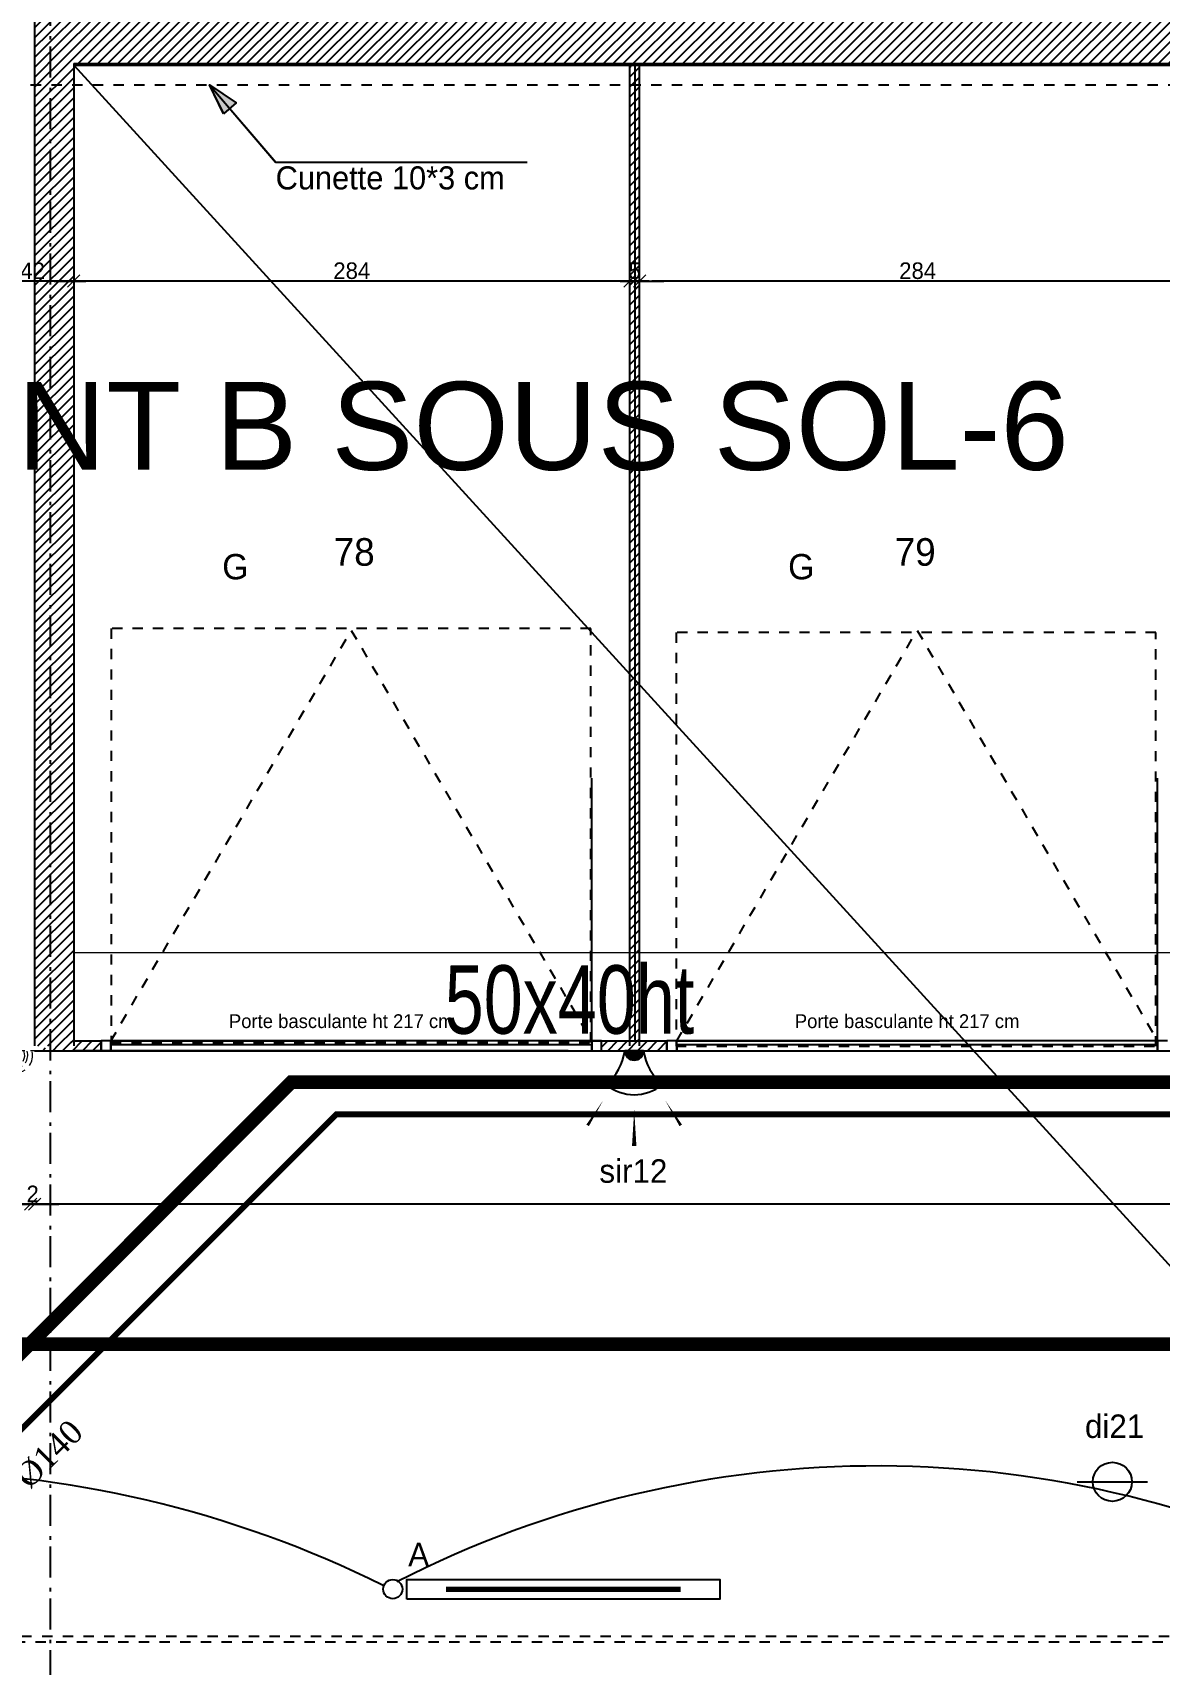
# Model space of a CAD drawing. Header units: centimetres. Extents: x 2452 to 16512, y -4226 to 6371.
# Drawn here: x 9811 to 10388, y 4067 to 4901 of the extents above; entities that cross this region are included whole.
import ezdxf

# ---------------------------------------------------------------- set-up
doc = ezdxf.new("R2010")
doc.units = ezdxf.units.CM
doc.header["$PDMODE"] = 67
for name, pattern in [('ACAD_ISO02W100', [15, 12, -3]), ('prlm_ep', [2.5, 1.25, -0.25, 0.25, -0.25, 0.25, -0.25]), ('prlm_eu', [2, 1.25, -0.25, 0.25, -0.25]), ('Style de ligne -1', [0.41664, 0.20828, -0.20836]), ('Style de ligne -6', [1.04164, 0.625, -0.20828, 0.06943, -0.13893]), ('VW-01', [0.41656, 0.20828, -0.20828])]:
    doc.linetypes.add(name, pattern=pattern)
doc.layers.get('0').update_dxf_attribs({"color": 252, "lineweight": 18})
for name, color, linetype, lineweight in [('01_poutres', 40, 'Continuous', 20), ('01_texte_repere', 252, 'Continuous', 20), ('prlm-ELEC-CFO', 1, 'Continuous', 25), ('prlm-ELEC-SSI', 6, 'Continuous', 25), ('prlm-ZCARTOUCHE', 7, 'Continuous', 13)]:
    doc.layers.add(name, color=color, linetype=linetype, lineweight=lineweight)
for name, color, linetype in [('01_texte', 252, 'Continuous'), ('B GÈnÈral_Hatch', 252, 'Continuous'), ('B Général', 252, 'Continuous'), ('C ANNOTATIONS-cotation', 252, 'Continuous'), ('C ANNOTATIONS-prestations', 252, 'Continuous'), ('C ANNOTATIONS-texte', 252, 'Continuous'), ('C ANNOTATIONS-texte_Hatch', 252, 'Continuous'), ('prlm-BA', 30, 'Continuous'), ('prlm-EAU-EP', 141, 'Continuous'), ('prlm-EAU-EUEV', 25, 'Continuous')]:
    doc.layers.add(name, color=color, linetype=linetype)
doc.styles.add('Arial', font='arial.ttf')
doc.styles.add('CEDREP', font='GILC____.TTF')
doc.styles.add('Eurostile', font='Eurosti.TTF')
doc.styles.add('prlm-eau-euev', font='pala.ttf', dxfattribs={"height": 18})
doc.styles.add('prlm-elec-cfo', font='comic.ttf', dxfattribs={"height": 12})
doc.styles.add('prlm-elec-ssi', font='comic.ttf', dxfattribs={"height": 12})
doc.dimstyles.new('100é', dxfattribs={"dimtxt": 8.470801, "dimasz": 6.232178, "dimexe": 10, "dimexo": 25, "dimgap": 1, "dimtad": 1, "dimdec": 1, "dimtxsty": 'Eurostile', "dimblk": 'VW_SLASH', "dimblk1": 'VW_SLASH', "dimblk2": 'VW_SLASH', "dimcen": 0, "dimdle": 10, "dimazin": 0, "dimtfac": 1, "dimtdec": 1, "dimtix": 1, "dimtmove": 0, "dimatfit": 0, "dimldrblk": 'VW_FILLEDARROW', "dimfxl": 50.8, "dimfxlon": 1, "dimfrac": 2, "dimtolj": 1, "dimarcsym": 0})
pattern_1 = [(45, (0, 0), (2.4253472, -2.6458333), [])]

# ---------------------------------------------------------------- blocks, each defined once
blk = doc.blocks.new('Parking Spaces-4')
at = {"layer": 'B Général', "linetype": 'Continuous'}
for p, q in [((0, 0), (0, 500)), ((287, 0), (287, 500)), ((287, 0), (287, 500)), ((574, 0), (574, 500)), ((0, 0), (287, 0)), ((287, 0), (574, 0))]:
    blk.add_line(p, q, dxfattribs=at)
at = {"layer": 'B Général', "extrusion": (0, 0, -1), "char_height": 14.118, "attachment_point": 5, "text_direction": (1, 0, 0), "line_spacing_factor": 0.894142, "style": 'Eurostile'}
for s, insert in [('78', (143.5, 250)), ('79', (430.5, 250))]:
    blk.add_mtext(s, dxfattribs=dict(at, insert=insert))
blk = doc.blocks.new('Groupe-126-1')
at = {"layer": 'C ANNOTATIONS-texte_Hatch', "linetype": 'Continuous'}
blk.add_hatch(color=250, dxfattribs=at).paths.add_polyline_path([(9909.2, 4859.62), (9902, 4874.39), (9915.63, 4865.2)])
at = {"layer": 'C ANNOTATIONS-texte', "flags": 128}
blk.add_lwpolyline([(9902, 4874.39), (9935.8, 4834.84), (10064.5, 4834.84)], dxfattribs=at)
blk.add_lwpolyline([(9909.2, 4859.62), (9902, 4874.39), (9915.63, 4865.2)], close=True, dxfattribs=at)
at = {"layer": 'C ANNOTATIONS-texte', "insert": (9935.8, 4832.67), "char_height": 11.765, "attachment_point": 1, "line_spacing_factor": 0.894142, "style": 'Eurostile'}
blk.add_mtext('Cunette 10*3 cm', dxfattribs=at)
blk = doc.blocks.new('A$C711F189D')
at = {"layer": '01_poutres', "color": 0}
for points in [[(1197, 716), (623, 716)], [(1501, 666), (619, 666)]]:
    blk.add_lwpolyline(points, dxfattribs=at)
at = {"layer": '01_texte', "color": 0}
blk.add_lwpolyline([(623, 1170), (1395.83, 323.85)], dxfattribs=at)
at = {"layer": '01_texte_repere', "color": 0, "insert": (876.67, 674.19), "char_height": 35, "width": 164.8035, "attachment_point": 8, "rotation": 0.00017, "style": 'CEDREP'}
blk.add_mtext('50x40ht ', dxfattribs=at)
blk = doc.blocks.new('xi.lumA')
at = {"layer": 'prlm-ELEC-CFO', "color": 0, "linetype": 'ByBlock', "lineweight": -2, "ltscale": 50}
blk.add_lwpolyline([(-80, -5), (-80, 5), (80, 5), (80, -5)], close=True, dxfattribs=at)
at = {"layer": 'prlm-ELEC-CFO', "color": 0, "linetype": 'ByBlock', "lineweight": 5, "ltscale": 50, "const_width": 2.6}
blk.add_lwpolyline([(-60, 0), (60, 0), (60, 0)], dxfattribs=at)
blk = doc.blocks.new('xi.dma')
at = {"layer": 'prlm-ELEC-CFO', "color": 0, "linetype": 'ACAD_ISO02W100', "lineweight": 5, "flags": 128}
for points in [[(0, 0), (0, 35)], [(-20, 0), (20, 0)]]:
    blk.add_lwpolyline(points, dxfattribs=at)
at = {"layer": 'prlm-ELEC-CFO', "color": 0, "linetype": 'ByBlock', "lineweight": 5}
for radius, start, end in [(9, 55, 125), (6.5, 55, 125), (9, 145, 191.80296), (6.5, 145, 199.03868), (5, 145, 207.37446), (5, 55, 125), (5, 332.62554, 35), (6.5, 340.96132, 35), (9, 348.19704, 35)]:
    blk.add_arc((0, 2.41), radius, start, end, dxfattribs=at)
blk = doc.blocks.new('xi.sir')
at = {"layer": 'prlm-ELEC-SSI'}
blk.add_hatch(color=0, dxfattribs=at).paths.add_polyline_path([(-4.81, 0), (4.82, 0, 1)])
at = {"layer": 'prlm-ELEC-SSI', "color": 0, "flags": 128}
for points in [[(0, 30, 0, 2.25, 0), (0, 48.75, 0, 0, 0)], [(-15.87, 25.45, 0, 1.5, 0), (-23.81, 38.18, 0, 0, 0)], [(15.88, 25.45, 0, 1.5, 0), (23.82, 38.18, 0, 0, 0)]]:
    blk.add_lwpolyline(points, format="xyseb", dxfattribs=at)
blk.add_lwpolyline([(-4.81, 0), (4.82, 0)], dxfattribs=at)
at = {"layer": 'prlm-ELEC-SSI', "color": 0}
for centre, radius, start, end in [((0, 0), 22.5, 50.61869, 129.38131), ((-33.01, -4.08), 28.5, 8.2221, 48.87538), ((33.02, -4.08), 28.5, 131.12462, 171.7779), ((0, 0), 4.81, 0, 180)]:
    blk.add_arc(centre, radius, start, end, dxfattribs=at)
blk = doc.blocks.new('xi.DI')
at = {"layer": 'prlm-ELEC-SSI', "color": 0, "linetype": 'ByBlock', "lineweight": -2, "flags": 128}
blk.add_lwpolyline([(-18, 0), (18, 0)], dxfattribs=at)
at = {"layer": 'prlm-ELEC-SSI', "color": 0, "linetype": 'ByBlock', "lineweight": -2}
blk.add_circle((0, 0), 10, dxfattribs=at)
blk = doc.blocks.new('VW_SLASH')
at = {"linetype": 'ByBlock', "lineweight": -2}
blk.add_line((1.6, 0), (-1, 0), dxfattribs=at)
at = {"lineweight": 20, "flags": 128}
blk.add_lwpolyline([(0.5, 0.5), (-0.5, -0.5)], dxfattribs=at)
blk = doc.blocks.new('*D277')
at = {"layer": 'C ANNOTATIONS-cotation', "color": 0, "linetype": 'Continuous', "lineweight": -2, "transparency": 16777216}
blk.add_line((9826.27, 4774.06), (9796.73, 4774.06), dxfattribs=at)
at = {"layer": 'Defpoints', "color": 0, "linetype": 'Continuous', "transparency": 16777216}
for p in [(9790.5, 4884.45), (9832.5, 4856.06), (9790.5, 4774.06)]:
    blk.add_point(p, dxfattribs=at)
at = {"layer": 'C ANNOTATIONS-cotation', "color": 0, "linetype": 'Continuous', "lineweight": -2, "transparency": 16777216, "xscale": 6.232177734375, "yscale": 6.232177734375, "zscale": 6.232177734375, "rotation": 180}
blk.add_blockref('VW_SLASH', (9790.5, 4774.06), dxfattribs=at)
at = {"layer": 'C ANNOTATIONS-cotation', "color": 0, "linetype": 'Continuous', "lineweight": -2, "transparency": 16777216, "xscale": 6.232177734375, "yscale": 6.232177734375, "zscale": 6.232177734375}
blk.add_blockref('VW_SLASH', (9832.5, 4774.06), dxfattribs=at)
at = {"layer": 'C ANNOTATIONS-cotation', "color": 0, "linetype": 'Continuous', "lineweight": 5, "transparency": 16777216, "insert": (9811.5, 4779.29), "char_height": 8.471, "attachment_point": 5, "style": 'Eurostile'}
blk.add_mtext('\\A1;42', dxfattribs=at)
blk = doc.blocks.new('VW_FILLEDARROW')
at = {"linetype": 'Continuous'}
blk.add_hatch(color=250, dxfattribs=at).paths.add_polyline_path([(-1.6, 0.43), (0, 0), (-1.6, -0.43)])
at = {"flags": 128}
blk.add_lwpolyline([(-1.6, 0.43), (0, 0), (-1.6, -0.43)], close=True, dxfattribs=at)
blk = doc.blocks.new('*D278')
at = {"layer": 'C ANNOTATIONS-cotation', "color": 0, "linetype": 'Continuous', "lineweight": -2, "transparency": 16777216}
blk.add_line((10110.77, 4774.06), (9838.73, 4774.06), dxfattribs=at)
at = {"layer": 'Defpoints', "color": 0, "linetype": 'Continuous', "transparency": 16777216}
for p in [(9832.5, 4856.06), (10117, 4795.86), (9832.5, 4774.06)]:
    blk.add_point(p, dxfattribs=at)
at = {"layer": 'C ANNOTATIONS-cotation', "color": 0, "linetype": 'Continuous', "lineweight": -2, "transparency": 16777216, "xscale": 6.232177734375, "yscale": 6.232177734375, "zscale": 6.232177734375, "rotation": 180}
blk.add_blockref('VW_SLASH', (9832.5, 4774.06), dxfattribs=at)
at = {"layer": 'C ANNOTATIONS-cotation', "color": 0, "linetype": 'Continuous', "lineweight": -2, "transparency": 16777216, "xscale": 6.232177734375, "yscale": 6.232177734375, "zscale": 6.232177734375}
blk.add_blockref('VW_SLASH', (10117, 4774.06), dxfattribs=at)
at = {"layer": 'C ANNOTATIONS-cotation', "color": 0, "linetype": 'Continuous', "lineweight": 5, "transparency": 16777216, "insert": (9974.75, 4779.29), "char_height": 8.471, "attachment_point": 5, "style": 'Eurostile'}
blk.add_mtext('\\A1;284', dxfattribs=at)
blk = doc.blocks.new('*D279')
at = {"layer": 'C ANNOTATIONS-cotation', "color": 0, "linetype": 'Continuous', "lineweight": -2, "transparency": 16777216}
for p, q in [((10110.77, 4774.06), (10104.54, 4774.06)), ((10122, 4774.06), (10117, 4774.06)), ((10128.23, 4774.06), (10134.47, 4774.06))]:
    blk.add_line(p, q, dxfattribs=at)
at = {"layer": 'Defpoints', "color": 0, "linetype": 'Continuous', "transparency": 16777216}
for p in [(10117, 4795.86), (10122, 4790.06), (10117, 4774.06)]:
    blk.add_point(p, dxfattribs=at)
at = {"layer": 'C ANNOTATIONS-cotation', "color": 0, "linetype": 'Continuous', "lineweight": -2, "transparency": 16777216, "xscale": 6.232177734375, "yscale": 6.232177734375, "zscale": 6.232177734375}
blk.add_blockref('VW_SLASH', (10117, 4774.06), dxfattribs=at)
at = {"layer": 'C ANNOTATIONS-cotation', "color": 0, "linetype": 'Continuous', "lineweight": -2, "transparency": 16777216, "xscale": 6.232177734375, "yscale": 6.232177734375, "zscale": 6.232177734375, "rotation": 180}
blk.add_blockref('VW_SLASH', (10122, 4774.06), dxfattribs=at)
at = {"layer": 'C ANNOTATIONS-cotation', "color": 0, "linetype": 'Continuous', "lineweight": 5, "transparency": 16777216, "insert": (10119.5, 4779.29), "char_height": 8.471, "attachment_point": 5, "style": 'Eurostile'}
blk.add_mtext('\\A1;5', dxfattribs=at)
blk = doc.blocks.new('*D280')
at = {"layer": 'C ANNOTATIONS-cotation', "color": 0, "linetype": 'Continuous', "lineweight": -2, "transparency": 16777216}
blk.add_line((10400.27, 4774.06), (10128.23, 4774.06), dxfattribs=at)
at = {"layer": 'Defpoints', "color": 0, "linetype": 'Continuous', "transparency": 16777216}
for p in [(10122, 4790.06), (10122, 4774.06), (10406.5, 4760.45)]:
    blk.add_point(p, dxfattribs=at)
at = {"layer": 'C ANNOTATIONS-cotation', "color": 0, "linetype": 'Continuous', "lineweight": -2, "transparency": 16777216, "xscale": 6.232177734375, "yscale": 6.232177734375, "zscale": 6.232177734375, "rotation": 180}
blk.add_blockref('VW_SLASH', (10122, 4774.06), dxfattribs=at)
at = {"layer": 'C ANNOTATIONS-cotation', "color": 0, "linetype": 'Continuous', "lineweight": -2, "transparency": 16777216, "xscale": 6.232177734375, "yscale": 6.232177734375, "zscale": 6.232177734375}
blk.add_blockref('VW_SLASH', (10406.5, 4774.06), dxfattribs=at)
at = {"layer": 'C ANNOTATIONS-cotation', "color": 0, "linetype": 'Continuous', "lineweight": 5, "transparency": 16777216, "insert": (10264.25, 4779.29), "char_height": 8.471, "attachment_point": 5, "style": 'Eurostile'}
blk.add_mtext('\\A1;284', dxfattribs=at)
blk = doc.blocks.new('*D347')
at = {"layer": 'C ANNOTATIONS-cotation', "color": 0, "linetype": 'Continuous', "lineweight": -2, "transparency": 16777216}
blk.add_line((9804.27, 4301.92), (7092.73, 4301.92), dxfattribs=at)
at = {"layer": 'Defpoints', "color": 0, "linetype": 'Continuous', "transparency": 16777216}
for p in [(9810.5, 4380.45), (7086.5, 4330.51), (7086.5, 4301.92)]:
    blk.add_point(p, dxfattribs=at)
at = {"layer": 'C ANNOTATIONS-cotation', "color": 0, "linetype": 'Continuous', "lineweight": -2, "transparency": 16777216, "xscale": 6.232177734375, "yscale": 6.232177734375, "zscale": 6.232177734375, "rotation": 180}
blk.add_blockref('VW_SLASH', (7086.5, 4301.92), dxfattribs=at)
at = {"layer": 'C ANNOTATIONS-cotation', "color": 0, "linetype": 'Continuous', "lineweight": -2, "transparency": 16777216, "xscale": 6.232177734375, "yscale": 6.232177734375, "zscale": 6.232177734375}
blk.add_blockref('VW_SLASH', (9810.5, 4301.92), dxfattribs=at)
at = {"layer": 'C ANNOTATIONS-cotation', "color": 0, "linetype": 'Continuous', "lineweight": 5, "transparency": 16777216, "insert": (8448.5, 4307.16), "char_height": 8.471, "attachment_point": 5, "style": 'Eurostile'}
blk.add_mtext('\\A1;2724', dxfattribs=at)
blk = doc.blocks.new('*D348')
at = {"layer": 'C ANNOTATIONS-cotation', "color": 0, "linetype": 'Continuous', "lineweight": -2, "transparency": 16777216}
for p, q in [((9804.27, 4301.92), (9798.04, 4301.92)), ((9812.5, 4301.92), (9810.5, 4301.92)), ((9818.73, 4301.92), (9824.97, 4301.92))]:
    blk.add_line(p, q, dxfattribs=at)
at = {"layer": 'Defpoints', "color": 0, "linetype": 'Continuous', "transparency": 16777216}
for p in [(9810.5, 4380.45), (9812.5, 4380.45), (9810.5, 4301.92)]:
    blk.add_point(p, dxfattribs=at)
at = {"layer": 'C ANNOTATIONS-cotation', "color": 0, "linetype": 'Continuous', "lineweight": -2, "transparency": 16777216, "xscale": 6.232177734375, "yscale": 6.232177734375, "zscale": 6.232177734375, "rotation": 180}
blk.add_blockref('VW_SLASH', (9812.5, 4301.92), dxfattribs=at)
at = {"layer": 'C ANNOTATIONS-cotation', "color": 0, "linetype": 'Continuous', "lineweight": -2, "transparency": 16777216, "xscale": 6.232177734375, "yscale": 6.232177734375, "zscale": 6.232177734375}
blk.add_blockref('VW_SLASH', (9810.5, 4301.92), dxfattribs=at)
at = {"layer": 'C ANNOTATIONS-cotation', "color": 0, "linetype": 'Continuous', "lineweight": 5, "transparency": 16777216, "insert": (9811.5, 4307.16), "char_height": 8.471, "attachment_point": 5, "style": 'Eurostile'}
blk.add_mtext('\\A1;2', dxfattribs=at)
blk = doc.blocks.new('*D349')
at = {"layer": 'C ANNOTATIONS-cotation', "color": 0, "linetype": 'Continuous', "lineweight": -2, "transparency": 16777216}
blk.add_line((11934.23, 4301.92), (9818.73, 4301.92), dxfattribs=at)
at = {"layer": 'Defpoints', "color": 0, "linetype": 'Continuous', "transparency": 16777216}
for p in [(9812.5, 4380.45), (9812.5, 4301.92), (11940.46, 4194.45)]:
    blk.add_point(p, dxfattribs=at)
at = {"layer": 'C ANNOTATIONS-cotation', "color": 0, "linetype": 'Continuous', "lineweight": -2, "transparency": 16777216, "xscale": 6.232177734375, "yscale": 6.232177734375, "zscale": 6.232177734375, "rotation": 180}
blk.add_blockref('VW_SLASH', (9812.5, 4301.92), dxfattribs=at)
at = {"layer": 'C ANNOTATIONS-cotation', "color": 0, "linetype": 'Continuous', "lineweight": -2, "transparency": 16777216, "xscale": 6.232177734375, "yscale": 6.232177734375, "zscale": 6.232177734375}
blk.add_blockref('VW_SLASH', (11940.46, 4301.92), dxfattribs=at)
at = {"layer": 'C ANNOTATIONS-cotation', "color": 0, "linetype": 'Continuous', "lineweight": 5, "transparency": 16777216, "insert": (10876.48, 4307.16), "char_height": 8.471, "attachment_point": 5, "style": 'Eurostile'}
blk.add_mtext('\\A1;2128', dxfattribs=at)

msp = doc.modelspace()

# ---------------------------------------------------------------- hatches: boundary and pattern name
at = {"layer": 'B GÈnÈral_Hatch', "linetype": 'Continuous'}
h = msp.add_hatch(dxfattribs=at)
h.set_pattern_fill('50_BETON', color=256, style=0, pattern_type=2)
h.set_pattern_definition(pattern_1)
h.paths.add_polyline_path([(10700.48, 4884.39), (10720.48, 4909.39), (9812.48, 4909.39), (9832.48, 4884.39)])
h = msp.add_hatch(dxfattribs=at)
h.set_pattern_fill('50_BETON', color=256, style=0, pattern_type=2)
h.set_pattern_definition(pattern_1)
h.paths.add_polyline_path([(9832.48, 4382.89), (9832.48, 4884.39), (9812.48, 4909.39), (9812.48, 4382.89)])
h = msp.add_hatch(dxfattribs=at)
h.set_pattern_fill('50_BETON', color=256, style=0, pattern_type=2)
h.set_pattern_definition(pattern_1)
h.paths.add_polyline_path([(10121.98, 4884.39), (10116.98, 4884.39), (10116.98, 4382.89), (10121.98, 4382.89)])
h = msp.add_hatch(dxfattribs=at)
h.set_pattern_fill('50_BETON', color=256, style=0, pattern_type=2)
h.set_pattern_definition(pattern_1)
h.paths.add_polyline_path([(9846.48, 4385.39), (9832.48, 4385.39), (9812.48, 4380.39), (9846.48, 4380.39)])
h = msp.add_hatch(dxfattribs=at)
h.set_pattern_fill('50_BETON', color=256, style=0, pattern_type=2)
h.set_pattern_definition(pattern_1)
h.paths.add_polyline_path([(10102.48, 4385.39), (10102.48, 4380.39), (10135.98, 4380.39), (10135.98, 4385.39)])

# ---------------------------------------------------------------- linework, layer by layer
at = {"layer": 'B Général', "linetype": 'Continuous', "lineweight": 18}
for p, q in [((9812.48, 4909.39), (9812.48, 4382.89)), ((9832.48, 4884.39), (10700.48, 4884.39)), ((9832.48, 4884.39), (9832.48, 4382.89)), ((10116.98, 4382.89), (10116.98, 4884.39)), ((10121.98, 4382.89), (10121.98, 4884.39)), ((9832.48, 4385.39), (9846.48, 4385.39)), ((10102.48, 4385.39), (10135.98, 4385.39)), ((9812.48, 4380.39), (9846.48, 4380.39)), ((10102.48, 4380.39), (10135.98, 4380.39))]:
    msp.add_line(p, q, dxfattribs=at)
at = {"layer": 'B Général', "linetype": 'Continuous'}
for p, q in [((9812.48, 4909.39), (9812.48, 4382.89)), ((9832.48, 4884.39), (10700.48, 4884.39)), ((9832.48, 4884.39), (9832.48, 4382.89)), ((10116.98, 4382.89), (10116.98, 4884.39)), ((10121.98, 4382.89), (10121.98, 4884.39)), ((9832.48, 4385.39), (9846.48, 4385.39)), ((9846.48, 4380.39), (9846.48, 4385.39)), ((10102.48, 4385.39), (9846.48, 4385.39)), ((9846.48, 4385.39), (9846.48, 4380.39)), ((10097.48, 4383.39), (9851.48, 4383.39)), ((9851.48, 4383.39), (9851.48, 4380.39)), ((10092.98, 4385.39), (10135.98, 4385.39)), ((10102.48, 4385.39), (10092.98, 4385.39)), ((10097.48, 4380.39), (10097.48, 4383.39)), ((10102.48, 4380.39), (10102.48, 4385.39)), ((10102.48, 4380.39), (10102.48, 4385.39)), ((10135.98, 4380.39), (10135.98, 4385.39)), ((10391.98, 4385.39), (10135.98, 4385.39)), ((10135.98, 4385.39), (10135.98, 4380.39)), ((10386.98, 4383.39), (10140.98, 4383.39)), ((10140.98, 4383.39), (10140.98, 4380.39)), ((10386.98, 4380.39), (10386.98, 4383.39)), ((9812.48, 4380.39), (9846.48, 4380.39)), ((10085.48, 4380.39), (9832.48, 4380.39)), ((9846.48, 4380.39), (10102.48, 4380.39)), ((9851.48, 4380.39), (10097.48, 4380.39)), ((10102.48, 4380.39), (10135.98, 4380.39)), ((10135.98, 4380.39), (10391.98, 4380.39)), ((10140.98, 4380.39), (10386.98, 4380.39)), ((10370.48, 4380.39), (10700.48, 4380.39))]:
    msp.add_line(p, q, dxfattribs=at)
at = {"layer": 'B Général', "linetype": 'VW-01', "ltscale": 25.4}
msp.add_line((9810.48, 4874.39), (10710.48, 4874.39), dxfattribs=at)
at = {"layer": 'B Général', "linetype": 'Style de ligne -1', "ltscale": 25.4}
for p, q in [((9851.48, 4385.39), (9974.48, 4595.39)), ((9974.48, 4595.39), (10097.48, 4385.39)), ((10140.98, 4385.39), (10263.98, 4595.39)), ((10263.98, 4595.39), (10386.98, 4385.39))]:
    msp.add_line(p, q, dxfattribs=at)
at = {"layer": 'B Général', "linetype": 'Style de ligne -1', "ltscale": 645.16}
for p, q in [((10097.48, 4385.39), (10097.48, 4595.39)), ((10386.98, 4385.39), (10386.98, 4595.39)), ((9851.48, 4385.39), (10097.48, 4385.39)), ((10140.98, 4385.39), (10386.98, 4385.39))]:
    msp.add_line(p, q, dxfattribs=at)
at = {"layer": 'B Général'}
for p, q in [((9851.48, 4385.39), (9846.48, 4385.39)), ((9846.48, 4385.39), (9846.48, 4380.39)), ((9851.48, 4380.39), (9851.48, 4385.39)), ((10102.48, 4385.39), (10097.48, 4385.39)), ((10097.48, 4385.39), (10097.48, 4380.39)), ((10102.48, 4380.39), (10102.48, 4385.39)), ((10140.98, 4385.39), (10135.98, 4385.39)), ((10135.98, 4385.39), (10135.98, 4380.39)), ((10140.98, 4380.39), (10140.98, 4385.39)), ((10391.98, 4385.39), (10386.98, 4385.39)), ((10386.98, 4385.39), (10386.98, 4380.39)), ((9846.48, 4380.39), (9851.48, 4380.39)), ((10097.48, 4380.39), (10102.48, 4380.39)), ((10135.98, 4380.39), (10140.98, 4380.39)), ((10386.98, 4380.39), (10391.98, 4380.39))]:
    msp.add_line(p, q, dxfattribs=at)
at = {"layer": 'B Général', "linetype": 'Style de ligne -6', "ltscale": 25.4, "flags": 128}
msp.add_lwpolyline([(9877.41, 5820.39), (9877.41, 5736.89), (9820.48, 5687.89), (9820.48, 3085.39)], dxfattribs=at)
at = {"layer": 'B Général', "linetype": 'Style de ligne -1', "ltscale": 25}
for points in [[(10097, 4596.28), (9851.59, 4596.28), (9851.59, 4384.64), (10097, 4384.64)], [(10386.03, 4594.28), (10140.62, 4594.28), (10140.62, 4382.64), (10386.03, 4382.64)]]:
    msp.add_lwpolyline(points, close=True, dxfattribs=at)
at = {"layer": 'C ANNOTATIONS-cotation', "linetype": 'VW-01', "ltscale": 25.4, "flags": 128}
msp.add_lwpolyline([(7086.48, 4080.89), (11434.6, 4080.89), (11434.6, 4077.89), (7086.48, 4077.89)], close=True, dxfattribs=at)
at = {"layer": 'prlm-EAU-EP', "linetype": 'prlm_ep', "ltscale": 20, "const_width": 7, "flags": 128}
msp.add_lwpolyline([(9528.34, 2927.19), (9528.34, 3992.46), (9766.18, 4230.31), (10753.97, 4230.31), (11425.78, 4902.12), (11425.78, 5186.78), (11557.28, 5186.78)], dxfattribs=at)
at = {"layer": 'prlm-EAU-EP', "linetype": 'prlm_ep', "ltscale": 20, "flags": 128}
msp.add_lwpolyline([(11377.2, 5180.18, 7, 7, 0), (11125.65, 4928.64, 7, 7, 0), (10658.88, 4928.64, 7, 7, 0), (10658.88, 4562.13, 7, 7, 0), (10731.02, 4562.13, 7, 7, 0), (10731.02, 4364.27, 7, 7, 0), (9943.87, 4364.27, 7, 7, 0), (9548.63, 3969.02, 7, 7, 0), (9548.63, 3287.13, 0, 0, 0)], format="xyseb", dxfattribs=at)
at = {"layer": 'prlm-EAU-EUEV', "linetype": 'prlm_eu', "ltscale": 50, "const_width": 3, "flags": 128}
msp.add_lwpolyline([(9098.05, 2959.2), (9567.51, 3428.67), (9567.51, 3948.48), (9966.91, 4347.88), (10747.51, 4347.88), (10747.51, 4576.91), (10731.02, 4576.91), (10731.02, 4792.61)], dxfattribs=at)
at = {"layer": 'prlm-ELEC-CFO', "ltscale": 25}
msp.add_circle((9995.71, 4105.01), 4.91, dxfattribs=at)
msp.add_arc((9741.76, 3605.53), 559.77, 63.5791, 116.01053, dxfattribs=at)

# ---------------------------------------------------------------- block references
at = {"layer": 'B Général', "xscale": -1, "rotation": 180}
msp.add_blockref('Parking Spaces-4', (9832.48, 4885.39), dxfattribs=at)
at = {"layer": 'C ANNOTATIONS-texte'}
msp.add_blockref('Groupe-126-1', (0, 0), dxfattribs=at)
at = {"layer": 'C ANNOTATIONS-texte', "color": 7}
msp.add_blockref('Groupe-126-1', (0.02, 0.06), dxfattribs=at)
at = {"layer": 'prlm-BA'}
msp.add_blockref('A$C711F189D', (9209.48, 3714.39), dxfattribs=at)
at = {"layer": 'prlm-ELEC-CFO', "rotation": 180}
msp.add_blockref('xi.dma', (9802.48, 4380.39), dxfattribs=at)
at = {"layer": 'prlm-ELEC-CFO'}
msp.add_blockref('xi.lumA', (10082.96, 4104.89), dxfattribs=at)
at = {"layer": 'prlm-ELEC-SSI', "lineweight": 20, "rotation": 180}
msp.add_blockref('xi.sir', (10119.24, 4380.39), dxfattribs=at)
at = {"layer": 'prlm-ELEC-SSI', "rotation": 0.001060557933219683}
msp.add_blockref('xi.DI', (10363.85, 4159.89), dxfattribs=at)

# ---------------------------------------------------------------- texts
at = {"layer": 'B Général', "char_height": 12.94, "attachment_point": 7, "rotation": 0, "line_spacing_factor": 0.894142, "style": 'Eurostile'}
for insert in [(9908.48, 4621.31), (10197.98, 4621.31)]:
    msp.add_mtext('G', dxfattribs=dict(at, insert=insert))
at = {"layer": 'C ANNOTATIONS-prestations', "char_height": 7.059, "attachment_point": 7, "rotation": 0, "line_spacing_factor": 0.894142, "style": 'Eurostile'}
for insert in [(9911.9, 4391.87), (10201.4, 4391.87)]:
    msp.add_mtext('Porte basculante ht 217 cm', dxfattribs=dict(at, insert=insert))
at = {"layer": 'prlm-EAU-EUEV', "insert": (9725.12, 4088.05), "char_height": 12, "width": 190.7565, "attachment_point": 1, "rotation": 45, "style": 'prlm-eau-euev'}
msp.add_mtext('EU/EV - 1% - %%C140', dxfattribs=at)
at = {"layer": 'prlm-ZCARTOUCHE', "lineweight": 60, "ltscale": 25, "style": 'Arial'}
msp.add_text('BATIMENT B SOUS SOL-6', height=45, dxfattribs=at).set_placement((9569.68, 4677.5))

# ---------------------------------------------------------------- dimensions: what is measured, and where the dimension line sits
at = {"layer": 'C ANNOTATIONS-cotation', "color": 7, "linetype": 'Continuous', "lineweight": 5}
for base, p1, p2, picture, middle in [((9790.5, 4774.06), (9832.5, 4856.06), (9790.5, 4884.45), '*D277', (9811.5, 4779.29)), ((9832.50115901, 4774.05920906), (10117.00115901, 4795.85920906), (9832.50115901, 4856.05920906), '*D278', (9974.75115901, 4779.29460945)), ((10117, 4774.06), (10122, 4790.06), (10117, 4795.86), '*D279', (10119.5, 4779.29)), ((10122.00116, 4774.05921), (10406.50115, 4760.44811), (10122.00116, 4790.05921), '*D280', (10264.25116, 4779.29461)), ((7086.5, 4301.92), (9810.5, 4380.45), (7086.5, 4330.51), '*D347', (8448.5, 4307.16)), ((9810.5, 4301.92), (9812.5, 4380.45), (9810.5, 4380.45), '*D348', (9811.5, 4307.16))]:
    dim = msp.add_linear_dim(base=base, p1=p1, p2=p2, dimstyle='100é', override={"dimtxt": 8.470801, "dimdec": 0, "dimpost": '<>', "dimtxsty": 'Eurostile', "dimse1": 1, "dimse2": 1, "dimtmove": 2}, dxfattribs=at)
    dim.commit()
    dim.dimension.update_dxf_attribs({"geometry": picture, "text_midpoint": middle})

# ---------------------------------------------------------------- next in the draw order: texts
at = {"layer": 'prlm-ELEC-CFO', "lineweight": 20, "insert": (10008.98, 4128.74), "char_height": 12, "attachment_point": 2, "line_spacing_factor": 0.8, "style": 'prlm-elec-cfo', "bg_fill": 3, "box_fill_scale": 0.95, "bg_fill_color": 256, "bg_fill_transparency": 0}
msp.add_mtext('A', dxfattribs=at)
at = {"layer": 'prlm-ELEC-SSI', "lineweight": 20, "insert": (10118.82, 4324.85), "char_height": 12, "attachment_point": 2, "line_spacing_factor": 0.8, "style": 'prlm-elec-ssi', "bg_fill": 3, "box_fill_scale": 0.95, "bg_fill_color": 256, "bg_fill_transparency": 0}
msp.add_mtext('{sir12}', dxfattribs=at)
at = {"layer": 'prlm-ELEC-SSI', "lineweight": 20, "insert": (10365, 4194.33), "char_height": 12, "attachment_point": 2, "rotation": 0.00106, "line_spacing_factor": 0.8, "style": 'prlm-elec-ssi', "bg_fill": 3, "box_fill_scale": 0.95, "bg_fill_color": 256, "bg_fill_transparency": 0}
msp.add_mtext('{di21}', dxfattribs=at)

# ---------------------------------------------------------------- next in the draw order: linework, layer by layer
at = {"layer": 'prlm-ELEC-CFO', "ltscale": 25}
msp.add_arc((10243.75, 3628.31), 539.69, 62.47158, 117.11878, dxfattribs=at)

# ---------------------------------------------------------------- next in the draw order: dimensions: what is measured, and where the dimension line sits
at = {"layer": 'C ANNOTATIONS-cotation', "color": 7, "linetype": 'Continuous', "lineweight": 5}
dim = msp.add_linear_dim(base=(9812.5, 4301.92), p1=(11940.46, 4194.45), p2=(9812.5, 4380.45), dimstyle='100é', override={"dimtxt": 8.470801, "dimdec": 0, "dimpost": '<>', "dimtxsty": 'Eurostile', "dimse1": 1, "dimse2": 1, "dimtmove": 2}, dxfattribs=at)
dim.commit()
dim.dimension.update_dxf_attribs({"geometry": '*D349', "text_midpoint": (10876.48, 4307.16)})

doc.saveas('drawing.dxf')
